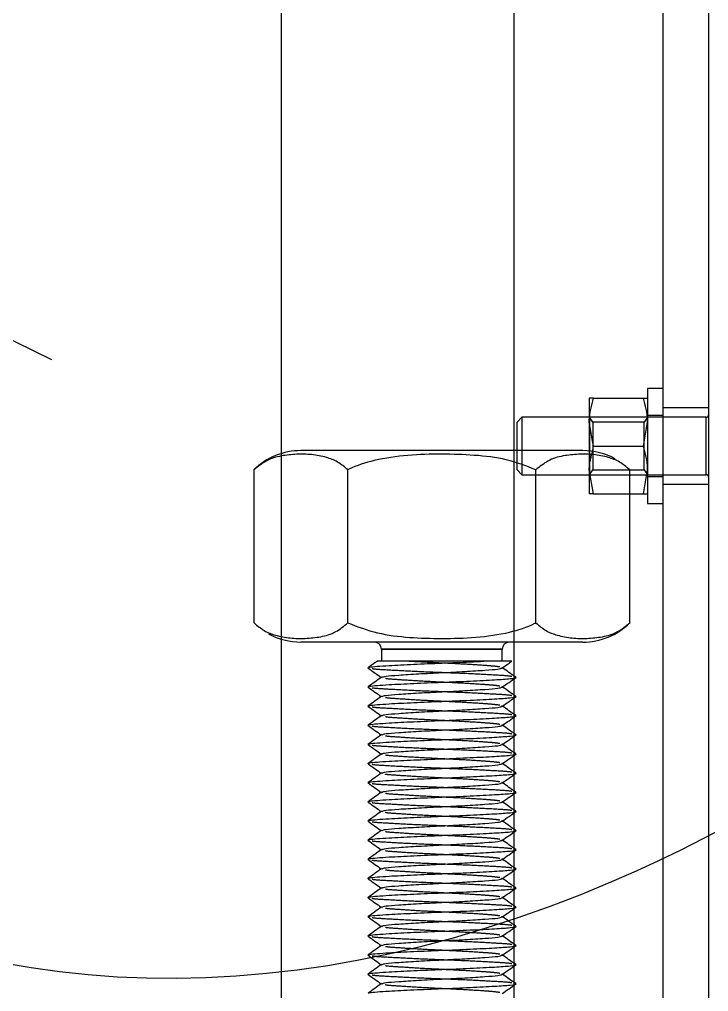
# Model space of a CAD drawing. Header units: metres. Extents: x 0 to 63075, y 0 to 44550.
# Drawn here: x 13701.7 to 13773.7, y 27537.9 to 27639.4 of the extents above; entities that cross this region are included whole.
import ezdxf

# ---------------------------------------------------------------- set-up
doc = ezdxf.new("R2010")
doc.units = ezdxf.units.M
doc.header["$LTSCALE"] = 75
doc.linetypes.add('HIDDEN2', pattern=[4.7625, 3.175, -1.5875])
for name, color, linetype in [('SDM', 7, 'Continuous'), ('SL1', 8, 'Continuous'), ('SL4', 4, 'Continuous'), ('ST1', 7, 'HIDDEN2')]:
    doc.layers.add(name, color=color, linetype=linetype)

# ---------------------------------------------------------------- blocks, each defined once
blk = doc.blocks.new('A$C1d93b9d1')
at = {"layer": 'SL1'}
for p, q in [((5469.58, 3750), (5469.58, 2300.5)), ((5469.58, 3750), (5469.58, 2300.5)), ((5493.88, 3750), (5493.88, 2300.5)), ((5493.88, 3750), (5493.88, 2300.5)), ((5445.61, 3300.99), (4993.98, 3522.26))]:
    blk.add_line(p, q, dxfattribs=at)
for start_param, end_param in [(0.687373, 4.019336), (5.405442, 6.970559)]:
    blk.add_ellipse((5493.8, 3399.35), major_axis=(-75.43, -153.96), ratio=0.705012, start_param=start_param, end_param=end_param, dxfattribs=at)
blk = doc.blocks.new('A$C429c7d53')
at = {"layer": 'SL4'}
for p, q in [((48.23, 1004.76), (48.23, 54.76)), ((48.23, 510.76), (46.63, 510.76)), ((46.63, 510.76), (46.63, 498.76)), ((40.53, 509.76), (40.53, 507.26)), ((40.98, 509.76), (46.19, 509.76)), ((33.5, 507.76), (33, 507.26)), ((40.53, 507.76), (33.5, 507.76)), ((33.5, 507.76), (33.5, 506.96)), ((33, 506.59), (33, 507.26)), ((33.5, 506.96), (33.5, 504.28)), ((40.53, 507.26), (40.53, 504.25)), ((40.98, 504.76), (40.53, 507.26)), ((46.19, 504.76), (46.63, 507.26)), ((33, 504.28), (33, 506.59)), ((40.86, 504.11), (40.98, 504.76)), ((40.98, 504.76), (46.19, 504.76)), ((39.86, 504.28), (10.41, 504.28)), ((5.51, 486.28), (5.51, 502.28)), ((15.32, 486.28), (15.32, 502.28)), ((34.95, 486.28), (34.95, 502.28)), ((44.76, 502.29), (44.65, 502.39)), ((44.76, 486.28), (44.76, 502.28)), ((46.19, 499.76), (46.63, 502.26)), ((44.76, 499.76), (46.19, 499.76)), ((46.63, 498.76), (48.23, 498.76)), ((5.51, 486.28), (5.62, 486.18)), ((39.86, 484.28), (10.41, 484.28)), ((18.83, 483.53), (18.83, 482.28)), ((31.43, 483.53), (18.83, 483.53)), ((31.43, 482.28), (31.43, 483.53)), ((17.51, 481.57), (17.41, 481.59)), ((17.51, 479.57), (17.41, 479.59)), ((17.51, 477.57), (17.41, 477.59)), ((17.51, 475.57), (17.41, 475.59)), ((17.51, 473.57), (17.41, 473.59)), ((17.51, 471.57), (17.41, 471.59)), ((17.51, 469.57), (17.41, 469.59)), ((17.51, 467.57), (17.41, 467.59)), ((17.51, 465.57), (17.41, 465.59)), ((17.51, 463.57), (17.41, 463.59)), ((17.51, 461.57), (17.41, 461.59)), ((17.51, 459.57), (17.41, 459.59)), ((17.51, 457.57), (17.41, 457.59)), ((17.51, 455.57), (17.41, 455.59)), ((17.51, 453.57), (17.41, 453.59)), ((17.51, 451.57), (17.41, 451.59)), ((17.51, 449.57), (17.41, 449.59))]:
    blk.add_line(p, q, dxfattribs=at)
for centre, radius, start, end in [((10.41, 497.26), 7.02, 90, 134.3461), ((39.86, 497.26), 7.02, 61.2433, 90), ((39.86, 491.3), 7.02, 270, 314.3461), ((10.41, 491.3), 7.02, 241.2433, 270), ((18.08, 483.53), 0.75, 0, 90), ((32.18, 483.53), 0.75, 90, 180)]:
    blk.add_arc(centre, radius, start, end, dxfattribs=at)
for points, knots in [([(40.53, 507.26), (40.54, 507.32), (40.54, 508.17), (40.77, 508.99), (40.98, 509.76)], [0, 0, 0, 0, 0.070201, 1, 1, 1, 1]), ([(40.98, 509.76), (40.91, 509.76), (40.65, 509.76), (40.59, 509.76), (40.53, 509.76)], [0, 0, 0, 0, 0.257551, 1, 1, 1, 1]), ([(46.63, 507.26), (46.63, 507.32), (46.63, 508.17), (46.4, 508.99), (46.19, 509.76)], [0, 0, 0, 0, 0.070201, 1, 1, 1, 1]), ([(46.19, 509.76), (46.26, 509.76), (46.52, 509.76), (46.58, 509.76), (46.63, 509.76)], [0, 0, 0, 0, 0.257551, 1, 1, 1, 1]), ([(46.63, 502.26), (46.63, 502.32), (46.63, 503.17), (46.4, 503.99), (46.19, 504.76)], [0, 0, 0, 0, 0.0702006, 1, 1, 1, 1]), ([(15.32, 502.28), (14.96, 502.57), (14.24, 503.17), (12.96, 503.64), (11.53, 503.9), (9.95, 503.92), (8.36, 503.77), (6.84, 503.34), (5.92, 502.61), (5.51, 502.28)], [0, 0, 0, 0, 0.114678, 0.232485, 0.388423, 0.5445, 0.705441, 0.865997, 1, 1, 1, 1]), ([(34.95, 502.28), (33.93, 502.67), (31.86, 503.46), (28.52, 503.83), (25.08, 503.94), (21.58, 503.84), (18.29, 503.38), (16.22, 502.72), (15.35, 502.3), (15.32, 502.28)], [0, 0, 0, 0, 0.161979, 0.330793, 0.499953, 0.677538, 0.854667, 0.995314, 1, 1, 1, 1]), ([(44.76, 502.28), (44.41, 502.57), (43.69, 503.17), (42.41, 503.64), (40.98, 503.9), (39.39, 503.92), (37.8, 503.77), (36.28, 503.34), (35.37, 502.61), (34.95, 502.28)], [0, 0, 0, 0, 0.114678, 0.232485, 0.388423, 0.5445, 0.705441, 0.865997, 1, 1, 1, 1]), ([(46.19, 499.76), (46.26, 499.76), (46.52, 499.76), (46.58, 499.76), (46.63, 499.76)], [0, 0, 0, 0, 0.257551, 1, 1, 1, 1]), ([(5.51, 486.28), (5.86, 485.99), (6.58, 485.4), (7.86, 484.93), (9.29, 484.67), (10.88, 484.64), (12.47, 484.8), (13.99, 485.22), (14.9, 485.95), (15.32, 486.28)], [0, 0, 0, 0, 0.114678, 0.232485, 0.388423, 0.5445, 0.705441, 0.865997, 1, 1, 1, 1]), ([(15.32, 486.28), (16.34, 485.9), (18.41, 485.11), (21.75, 484.73), (25.19, 484.63), (28.69, 484.72), (31.98, 485.18), (34.05, 485.85), (34.92, 486.27), (34.95, 486.28)], [0, 0, 0, 0, 0.161979, 0.330793, 0.499953, 0.677538, 0.854667, 0.995314, 1, 1, 1, 1]), ([(34.95, 486.28), (35.31, 485.99), (36.03, 485.4), (37.31, 484.93), (38.74, 484.67), (40.32, 484.64), (41.91, 484.8), (43.43, 485.22), (44.35, 485.95), (44.76, 486.28)], [0, 0, 0, 0, 0.1146782, 0.2324846, 0.3884229, 0.5445002, 0.7054405, 0.8659966, 1, 1, 1, 1]), ([(18.4, 482.3), (18.31, 482.24), (17.98, 482.01), (17.66, 481.78), (17.42, 481.61)], [0, 0, 0, 0, 0.27623, 1, 1, 1, 1]), ([(17.47, 481.61), (17.5, 481.63), (17.59, 481.68), (18.32, 481.75), (19.77, 481.85), (22.1, 481.97), (25.13, 482.09), (27.72, 482.19), (29.06, 482.26), (29.53, 482.28)], [0, 0, 0, 0, 0.082481, 0.211575, 0.33999, 0.52908, 0.713343, 0.897605, 1, 1, 1, 1]), ([(29.53, 482.28), (28.75, 482.28), (27.19, 482.28), (24.54, 482.28), (22.11, 482.28), (20.11, 482.28), (18.83, 482.28), (18.27, 482.28), (18.4, 482.28), (18.41, 482.28)], [0, 0, 0, 0, 0.169161, 0.33834, 0.505543, 0.664466, 0.823289, 0.980654, 1, 1, 1, 1]), ([(32.39, 482.28), (32.41, 482.28), (32.56, 482.28), (32.03, 482.28), (30.97, 482.28), (29.95, 482.28), (29.53, 482.28)], [0, 0, 0, 0, 0.059985, 0.411666, 0.763241, 1, 1, 1, 1]), ([(31.45, 481.57), (31.68, 481.74), (32, 481.97), (32.32, 482.2), (32.41, 482.26)], [0, 0, 0, 0, 0.735434, 1, 1, 1, 1]), ([(17.43, 481.57), (17.66, 481.4), (18.12, 481.07), (18.57, 480.75), (18.8, 480.59)], [0, 0, 0, 0, 0.514473, 1, 1, 1, 1]), ([(18.9, 480.61), (18.99, 480.65), (19.17, 480.73), (20.57, 480.83), (22.65, 480.97), (25.14, 481.09), (27.62, 481.21), (29.7, 481.35), (31.13, 481.45), (31.31, 481.54), (31.4, 481.57)], [0, 0, 0, 0, 0.107376, 0.234332, 0.366515, 0.495318, 0.62412, 0.756304, 0.883259, 1, 1, 1, 1]), ([(32.85, 480.61), (32.61, 480.78), (32.16, 481.1), (31.7, 481.43), (31.47, 481.59)], [0, 0, 0, 0, 0.5121768, 1, 1, 1, 1]), ([(18.83, 480.61), (18.6, 480.45), (18.13, 480.11), (17.66, 479.78), (17.42, 479.61)], [0, 0, 0, 0, 0.499958, 1, 1, 1, 1]), ([(17.47, 479.61), (17.5, 479.63), (17.59, 479.68), (18.32, 479.75), (19.77, 479.85), (22.1, 479.97), (25.14, 480.09), (28.17, 480.21), (30.76, 480.35), (32.39, 480.46), (33.06, 480.55), (32.81, 480.6), (32.77, 480.61)], [0, 0, 0, 0, 0.055573, 0.142553, 0.229074, 0.356478, 0.480628, 0.604778, 0.732181, 0.854555, 0.980855, 1, 1, 1, 1]), ([(31.45, 479.57), (31.68, 479.74), (32.15, 480.07), (32.62, 480.41), (32.86, 480.58)], [0, 0, 0, 0, 0.4999673, 1, 1, 1, 1]), ([(17.43, 479.57), (17.66, 479.4), (18.12, 479.07), (18.57, 478.75), (18.8, 478.59)], [0, 0, 0, 0, 0.514473, 1, 1, 1, 1]), ([(18.9, 478.61), (18.99, 478.65), (19.17, 478.73), (20.57, 478.83), (22.65, 478.97), (25.14, 479.09), (27.62, 479.21), (29.7, 479.35), (31.13, 479.45), (31.31, 479.54), (31.4, 479.57)], [0, 0, 0, 0, 0.107376, 0.234332, 0.366515, 0.495318, 0.62412, 0.756304, 0.883259, 1, 1, 1, 1]), ([(32.85, 478.61), (32.61, 478.78), (32.16, 479.1), (31.7, 479.43), (31.47, 479.59)], [0, 0, 0, 0, 0.512177, 1, 1, 1, 1]), ([(18.83, 478.61), (18.6, 478.45), (18.13, 478.11), (17.66, 477.78), (17.42, 477.61)], [0, 0, 0, 0, 0.499958, 1, 1, 1, 1]), ([(17.47, 477.61), (17.5, 477.63), (17.59, 477.68), (18.32, 477.75), (19.77, 477.85), (22.1, 477.97), (25.14, 478.09), (28.17, 478.21), (30.76, 478.35), (32.39, 478.46), (33.06, 478.55), (32.81, 478.6), (32.77, 478.61)], [0, 0, 0, 0, 0.055573, 0.142553, 0.229074, 0.356478, 0.480628, 0.604778, 0.732181, 0.854555, 0.980855, 1, 1, 1, 1]), ([(31.45, 477.57), (31.68, 477.74), (32.15, 478.07), (32.62, 478.41), (32.86, 478.58)], [0, 0, 0, 0, 0.499967, 1, 1, 1, 1]), ([(17.43, 477.57), (17.66, 477.4), (18.12, 477.07), (18.57, 476.75), (18.8, 476.59)], [0, 0, 0, 0, 0.514473, 1, 1, 1, 1]), ([(18.9, 476.61), (18.99, 476.65), (19.17, 476.73), (20.57, 476.83), (22.65, 476.97), (25.14, 477.09), (27.62, 477.21), (29.7, 477.35), (31.13, 477.45), (31.31, 477.54), (31.4, 477.57)], [0, 0, 0, 0, 0.107376, 0.234332, 0.366515, 0.495318, 0.62412, 0.756304, 0.883259, 1, 1, 1, 1]), ([(32.85, 476.61), (32.61, 476.78), (32.16, 477.1), (31.7, 477.43), (31.47, 477.59)], [0, 0, 0, 0, 0.512177, 1, 1, 1, 1]), ([(18.83, 476.61), (18.6, 476.45), (18.13, 476.11), (17.66, 475.78), (17.42, 475.61)], [0, 0, 0, 0, 0.4999583, 1, 1, 1, 1]), ([(17.47, 475.61), (17.5, 475.63), (17.59, 475.68), (18.32, 475.75), (19.77, 475.85), (22.1, 475.97), (25.14, 476.09), (28.17, 476.21), (30.76, 476.35), (32.39, 476.46), (33.06, 476.55), (32.81, 476.6), (32.77, 476.61)], [0, 0, 0, 0, 0.055573, 0.142553, 0.229074, 0.356478, 0.480628, 0.604778, 0.732181, 0.854555, 0.980855, 1, 1, 1, 1]), ([(31.45, 475.57), (31.68, 475.74), (32.15, 476.07), (32.62, 476.41), (32.86, 476.58)], [0, 0, 0, 0, 0.499967, 1, 1, 1, 1]), ([(17.43, 475.57), (17.66, 475.4), (18.12, 475.07), (18.57, 474.75), (18.8, 474.59)], [0, 0, 0, 0, 0.514473, 1, 1, 1, 1]), ([(18.9, 474.61), (18.99, 474.65), (19.17, 474.73), (20.57, 474.83), (22.65, 474.97), (25.14, 475.09), (27.62, 475.21), (29.7, 475.35), (31.13, 475.45), (31.31, 475.54), (31.4, 475.57)], [0, 0, 0, 0, 0.107376, 0.234332, 0.366515, 0.495318, 0.62412, 0.756304, 0.883259, 1, 1, 1, 1]), ([(32.85, 474.61), (32.61, 474.78), (32.16, 475.1), (31.7, 475.43), (31.47, 475.59)], [0, 0, 0, 0, 0.512177, 1, 1, 1, 1]), ([(18.83, 474.61), (18.6, 474.45), (18.13, 474.11), (17.66, 473.78), (17.42, 473.61)], [0, 0, 0, 0, 0.499958, 1, 1, 1, 1]), ([(17.47, 473.61), (17.5, 473.63), (17.59, 473.68), (18.32, 473.75), (19.77, 473.85), (22.1, 473.97), (25.14, 474.09), (28.17, 474.21), (30.76, 474.35), (32.39, 474.46), (33.06, 474.55), (32.81, 474.6), (32.77, 474.61)], [0, 0, 0, 0, 0.055573, 0.142553, 0.229074, 0.356478, 0.480628, 0.604778, 0.732181, 0.854555, 0.980855, 1, 1, 1, 1]), ([(31.45, 473.57), (31.68, 473.74), (32.15, 474.07), (32.62, 474.41), (32.86, 474.58)], [0, 0, 0, 0, 0.499967, 1, 1, 1, 1]), ([(17.43, 473.57), (17.66, 473.4), (18.12, 473.07), (18.57, 472.75), (18.8, 472.59)], [0, 0, 0, 0, 0.514473, 1, 1, 1, 1]), ([(18.9, 472.61), (18.99, 472.65), (19.17, 472.73), (20.57, 472.83), (22.65, 472.97), (25.14, 473.09), (27.62, 473.21), (29.7, 473.35), (31.13, 473.45), (31.31, 473.54), (31.4, 473.57)], [0, 0, 0, 0, 0.107376, 0.2343318, 0.3665153, 0.4953177, 0.6241201, 0.7563035, 0.8832593, 1, 1, 1, 1]), ([(32.85, 472.61), (32.61, 472.78), (32.16, 473.1), (31.7, 473.43), (31.47, 473.59)], [0, 0, 0, 0, 0.5121768, 1, 1, 1, 1]), ([(18.83, 472.61), (18.6, 472.45), (18.13, 472.11), (17.66, 471.78), (17.42, 471.61)], [0, 0, 0, 0, 0.499958, 1, 1, 1, 1]), ([(17.47, 471.61), (17.5, 471.63), (17.59, 471.68), (18.32, 471.75), (19.77, 471.85), (22.1, 471.97), (25.14, 472.09), (28.17, 472.21), (30.76, 472.35), (32.39, 472.46), (33.06, 472.55), (32.81, 472.6), (32.77, 472.61)], [0, 0, 0, 0, 0.055573, 0.142553, 0.229074, 0.356478, 0.480628, 0.604778, 0.732181, 0.854555, 0.980855, 1, 1, 1, 1]), ([(31.45, 471.57), (31.68, 471.74), (32.15, 472.07), (32.62, 472.41), (32.86, 472.58)], [0, 0, 0, 0, 0.499967, 1, 1, 1, 1]), ([(17.43, 471.57), (17.66, 471.4), (18.12, 471.07), (18.57, 470.75), (18.8, 470.59)], [0, 0, 0, 0, 0.514473, 1, 1, 1, 1]), ([(18.9, 470.61), (18.99, 470.65), (19.17, 470.73), (20.57, 470.83), (22.65, 470.97), (25.14, 471.09), (27.62, 471.21), (29.7, 471.35), (31.13, 471.45), (31.31, 471.54), (31.4, 471.57)], [0, 0, 0, 0, 0.107376, 0.234332, 0.366515, 0.495318, 0.62412, 0.756304, 0.883259, 1, 1, 1, 1]), ([(32.85, 470.61), (32.61, 470.78), (32.16, 471.1), (31.7, 471.43), (31.47, 471.59)], [0, 0, 0, 0, 0.512177, 1, 1, 1, 1]), ([(18.83, 470.61), (18.6, 470.45), (18.13, 470.11), (17.66, 469.78), (17.42, 469.61)], [0, 0, 0, 0, 0.4999583, 1, 1, 1, 1]), ([(17.47, 469.61), (17.5, 469.63), (17.59, 469.68), (18.32, 469.75), (19.77, 469.85), (22.1, 469.97), (25.14, 470.09), (28.17, 470.21), (30.76, 470.35), (32.39, 470.46), (33.06, 470.55), (32.81, 470.6), (32.77, 470.61)], [0, 0, 0, 0, 0.055573, 0.142553, 0.229074, 0.356478, 0.480628, 0.604778, 0.732181, 0.854555, 0.980855, 1, 1, 1, 1]), ([(31.45, 469.57), (31.68, 469.74), (32.15, 470.07), (32.62, 470.41), (32.86, 470.58)], [0, 0, 0, 0, 0.499967, 1, 1, 1, 1]), ([(17.43, 469.57), (17.66, 469.4), (18.12, 469.07), (18.57, 468.75), (18.8, 468.59)], [0, 0, 0, 0, 0.514473, 1, 1, 1, 1]), ([(18.9, 468.61), (18.99, 468.65), (19.17, 468.73), (20.57, 468.83), (22.65, 468.97), (25.14, 469.09), (27.62, 469.21), (29.7, 469.35), (31.13, 469.45), (31.31, 469.54), (31.4, 469.57)], [0, 0, 0, 0, 0.107376, 0.2343318, 0.3665153, 0.4953177, 0.6241201, 0.7563035, 0.8832593, 1, 1, 1, 1]), ([(32.85, 468.61), (32.61, 468.78), (32.16, 469.1), (31.7, 469.43), (31.47, 469.59)], [0, 0, 0, 0, 0.5121768, 1, 1, 1, 1]), ([(18.83, 468.61), (18.6, 468.45), (18.13, 468.11), (17.66, 467.78), (17.42, 467.61)], [0, 0, 0, 0, 0.499958, 1, 1, 1, 1]), ([(17.47, 467.61), (17.5, 467.63), (17.59, 467.68), (18.32, 467.75), (19.77, 467.85), (22.1, 467.97), (25.14, 468.09), (28.17, 468.21), (30.76, 468.35), (32.39, 468.46), (33.06, 468.55), (32.81, 468.6), (32.77, 468.61)], [0, 0, 0, 0, 0.0555734, 0.1425526, 0.2290743, 0.3564777, 0.4806278, 0.604778, 0.7321813, 0.8545546, 0.980855, 1, 1, 1, 1]), ([(31.45, 467.57), (31.68, 467.74), (32.15, 468.07), (32.62, 468.41), (32.86, 468.58)], [0, 0, 0, 0, 0.4999673, 1, 1, 1, 1]), ([(17.43, 467.57), (17.66, 467.4), (18.12, 467.07), (18.57, 466.75), (18.8, 466.59)], [0, 0, 0, 0, 0.514473, 1, 1, 1, 1]), ([(18.9, 466.61), (18.99, 466.65), (19.17, 466.73), (20.57, 466.83), (22.65, 466.97), (25.14, 467.09), (27.62, 467.21), (29.7, 467.35), (31.13, 467.45), (31.31, 467.54), (31.4, 467.57)], [0, 0, 0, 0, 0.107376, 0.234332, 0.366515, 0.495318, 0.62412, 0.756304, 0.883259, 1, 1, 1, 1]), ([(32.85, 466.61), (32.61, 466.78), (32.16, 467.1), (31.7, 467.43), (31.47, 467.59)], [0, 0, 0, 0, 0.512177, 1, 1, 1, 1]), ([(18.83, 466.61), (18.6, 466.45), (18.13, 466.11), (17.66, 465.78), (17.42, 465.61)], [0, 0, 0, 0, 0.4999583, 1, 1, 1, 1]), ([(17.47, 465.61), (17.5, 465.63), (17.59, 465.68), (18.32, 465.75), (19.77, 465.85), (22.1, 465.97), (25.14, 466.09), (28.17, 466.21), (30.76, 466.35), (32.39, 466.46), (33.06, 466.55), (32.81, 466.6), (32.77, 466.61)], [0, 0, 0, 0, 0.055573, 0.142553, 0.229074, 0.356478, 0.480628, 0.604778, 0.732181, 0.854555, 0.980855, 1, 1, 1, 1]), ([(31.45, 465.57), (31.68, 465.74), (32.15, 466.07), (32.62, 466.41), (32.86, 466.58)], [0, 0, 0, 0, 0.4999673, 1, 1, 1, 1]), ([(17.43, 465.57), (17.66, 465.4), (18.12, 465.07), (18.57, 464.75), (18.8, 464.59)], [0, 0, 0, 0, 0.514473, 1, 1, 1, 1]), ([(18.9, 464.61), (18.99, 464.65), (19.17, 464.73), (20.57, 464.83), (22.65, 464.97), (25.14, 465.09), (27.62, 465.21), (29.7, 465.35), (31.13, 465.45), (31.31, 465.54), (31.4, 465.57)], [0, 0, 0, 0, 0.107376, 0.234332, 0.366515, 0.495318, 0.62412, 0.756304, 0.883259, 1, 1, 1, 1]), ([(32.85, 464.61), (32.61, 464.78), (32.16, 465.1), (31.7, 465.43), (31.47, 465.59)], [0, 0, 0, 0, 0.512177, 1, 1, 1, 1]), ([(18.83, 464.61), (18.6, 464.45), (18.13, 464.11), (17.66, 463.78), (17.42, 463.61)], [0, 0, 0, 0, 0.4999583, 1, 1, 1, 1]), ([(17.47, 463.61), (17.5, 463.63), (17.59, 463.68), (18.32, 463.75), (19.77, 463.85), (22.1, 463.97), (25.14, 464.09), (28.17, 464.21), (30.76, 464.35), (32.39, 464.46), (33.06, 464.55), (32.81, 464.6), (32.77, 464.61)], [0, 0, 0, 0, 0.055573, 0.142553, 0.229074, 0.356478, 0.480628, 0.604778, 0.732181, 0.854555, 0.980855, 1, 1, 1, 1]), ([(31.45, 463.57), (31.68, 463.74), (32.15, 464.07), (32.62, 464.41), (32.86, 464.58)], [0, 0, 0, 0, 0.499967, 1, 1, 1, 1]), ([(17.43, 463.57), (17.66, 463.4), (18.12, 463.07), (18.57, 462.75), (18.8, 462.59)], [0, 0, 0, 0, 0.514473, 1, 1, 1, 1]), ([(18.9, 462.61), (18.99, 462.65), (19.17, 462.73), (20.57, 462.83), (22.65, 462.97), (25.14, 463.09), (27.62, 463.21), (29.7, 463.35), (31.13, 463.45), (31.31, 463.54), (31.4, 463.57)], [0, 0, 0, 0, 0.107376, 0.234332, 0.366515, 0.495318, 0.62412, 0.756304, 0.883259, 1, 1, 1, 1]), ([(32.85, 462.61), (32.61, 462.78), (32.16, 463.1), (31.7, 463.43), (31.47, 463.59)], [0, 0, 0, 0, 0.512177, 1, 1, 1, 1]), ([(18.83, 462.61), (18.6, 462.45), (18.13, 462.11), (17.66, 461.78), (17.42, 461.61)], [0, 0, 0, 0, 0.4999583, 1, 1, 1, 1]), ([(17.47, 461.61), (17.5, 461.63), (17.59, 461.68), (18.32, 461.75), (19.77, 461.85), (22.1, 461.97), (25.14, 462.09), (28.17, 462.21), (30.76, 462.35), (32.39, 462.46), (33.06, 462.55), (32.81, 462.6), (32.77, 462.61)], [0, 0, 0, 0, 0.055573, 0.142553, 0.229074, 0.356478, 0.480628, 0.604778, 0.732181, 0.854555, 0.980855, 1, 1, 1, 1]), ([(31.45, 461.57), (31.68, 461.74), (32.15, 462.07), (32.62, 462.41), (32.86, 462.58)], [0, 0, 0, 0, 0.499967, 1, 1, 1, 1]), ([(17.43, 461.57), (17.66, 461.4), (18.12, 461.07), (18.57, 460.75), (18.8, 460.59)], [0, 0, 0, 0, 0.514473, 1, 1, 1, 1]), ([(18.9, 460.61), (18.99, 460.65), (19.17, 460.73), (20.57, 460.83), (22.65, 460.97), (25.14, 461.09), (27.62, 461.21), (29.7, 461.35), (31.13, 461.45), (31.31, 461.54), (31.4, 461.57)], [0, 0, 0, 0, 0.107376, 0.234332, 0.366515, 0.495318, 0.62412, 0.756304, 0.883259, 1, 1, 1, 1]), ([(32.85, 460.61), (32.61, 460.78), (32.16, 461.1), (31.7, 461.43), (31.47, 461.59)], [0, 0, 0, 0, 0.512177, 1, 1, 1, 1]), ([(18.83, 460.61), (18.6, 460.45), (18.13, 460.11), (17.66, 459.78), (17.42, 459.61)], [0, 0, 0, 0, 0.499958, 1, 1, 1, 1]), ([(17.47, 459.61), (17.5, 459.63), (17.59, 459.68), (18.32, 459.75), (19.77, 459.85), (22.1, 459.97), (25.14, 460.09), (28.17, 460.21), (30.76, 460.35), (32.39, 460.46), (33.06, 460.55), (32.81, 460.6), (32.77, 460.61)], [0, 0, 0, 0, 0.055573, 0.142553, 0.229074, 0.356478, 0.480628, 0.604778, 0.732181, 0.854555, 0.980855, 1, 1, 1, 1]), ([(31.45, 459.57), (31.68, 459.74), (32.15, 460.07), (32.62, 460.41), (32.86, 460.58)], [0, 0, 0, 0, 0.499967, 1, 1, 1, 1]), ([(17.43, 459.57), (17.66, 459.4), (18.12, 459.07), (18.57, 458.75), (18.8, 458.59)], [0, 0, 0, 0, 0.514473, 1, 1, 1, 1]), ([(18.9, 458.61), (18.99, 458.65), (19.17, 458.73), (20.57, 458.83), (22.65, 458.97), (25.14, 459.09), (27.62, 459.21), (29.7, 459.35), (31.13, 459.45), (31.31, 459.54), (31.4, 459.57)], [0, 0, 0, 0, 0.107376, 0.234332, 0.366515, 0.495318, 0.62412, 0.756304, 0.883259, 1, 1, 1, 1]), ([(32.85, 458.61), (32.61, 458.78), (32.16, 459.1), (31.7, 459.43), (31.47, 459.59)], [0, 0, 0, 0, 0.512177, 1, 1, 1, 1]), ([(18.83, 458.61), (18.6, 458.45), (18.13, 458.11), (17.66, 457.78), (17.42, 457.61)], [0, 0, 0, 0, 0.499958, 1, 1, 1, 1]), ([(17.47, 457.61), (17.5, 457.63), (17.59, 457.68), (18.32, 457.75), (19.77, 457.85), (22.1, 457.97), (25.14, 458.09), (28.17, 458.21), (30.76, 458.35), (32.39, 458.46), (33.06, 458.55), (32.81, 458.6), (32.77, 458.61)], [0, 0, 0, 0, 0.055573, 0.142553, 0.229074, 0.356478, 0.480628, 0.604778, 0.732181, 0.854555, 0.980855, 1, 1, 1, 1]), ([(31.45, 457.57), (31.68, 457.74), (32.15, 458.07), (32.62, 458.41), (32.86, 458.58)], [0, 0, 0, 0, 0.499967, 1, 1, 1, 1]), ([(17.43, 457.57), (17.66, 457.4), (18.12, 457.07), (18.57, 456.75), (18.8, 456.59)], [0, 0, 0, 0, 0.514473, 1, 1, 1, 1]), ([(18.9, 456.61), (18.99, 456.65), (19.17, 456.73), (20.57, 456.83), (22.65, 456.97), (25.14, 457.09), (27.62, 457.21), (29.7, 457.35), (31.13, 457.45), (31.31, 457.54), (31.4, 457.57)], [0, 0, 0, 0, 0.107376, 0.234332, 0.366515, 0.495318, 0.62412, 0.756304, 0.883259, 1, 1, 1, 1]), ([(32.85, 456.61), (32.61, 456.78), (32.16, 457.1), (31.7, 457.43), (31.47, 457.59)], [0, 0, 0, 0, 0.5121768, 1, 1, 1, 1]), ([(18.83, 456.61), (18.6, 456.45), (18.13, 456.11), (17.66, 455.78), (17.42, 455.61)], [0, 0, 0, 0, 0.499958, 1, 1, 1, 1]), ([(17.47, 455.61), (17.5, 455.63), (17.59, 455.68), (18.32, 455.75), (19.77, 455.85), (22.1, 455.97), (25.14, 456.09), (28.17, 456.21), (30.76, 456.35), (32.39, 456.46), (33.06, 456.55), (32.81, 456.6), (32.77, 456.61)], [0, 0, 0, 0, 0.055573, 0.142553, 0.229074, 0.356478, 0.480628, 0.604778, 0.732181, 0.854555, 0.980855, 1, 1, 1, 1]), ([(31.45, 455.57), (31.68, 455.74), (32.15, 456.07), (32.62, 456.41), (32.86, 456.58)], [0, 0, 0, 0, 0.4999673, 1, 1, 1, 1]), ([(17.43, 455.57), (17.66, 455.4), (18.12, 455.07), (18.57, 454.75), (18.8, 454.59)], [0, 0, 0, 0, 0.514473, 1, 1, 1, 1]), ([(18.9, 454.61), (18.99, 454.65), (19.17, 454.73), (20.57, 454.83), (22.65, 454.97), (25.14, 455.09), (27.62, 455.21), (29.7, 455.35), (31.13, 455.45), (31.31, 455.54), (31.4, 455.57)], [0, 0, 0, 0, 0.107376, 0.234332, 0.366515, 0.495318, 0.62412, 0.756304, 0.883259, 1, 1, 1, 1]), ([(32.85, 454.61), (32.61, 454.78), (32.16, 455.1), (31.7, 455.43), (31.47, 455.59)], [0, 0, 0, 0, 0.512177, 1, 1, 1, 1]), ([(18.83, 454.61), (18.6, 454.45), (18.13, 454.11), (17.66, 453.78), (17.42, 453.61)], [0, 0, 0, 0, 0.499958, 1, 1, 1, 1]), ([(17.47, 453.61), (17.5, 453.63), (17.59, 453.68), (18.32, 453.75), (19.77, 453.85), (22.1, 453.97), (25.14, 454.09), (28.17, 454.21), (30.76, 454.35), (32.39, 454.46), (33.06, 454.55), (32.81, 454.6), (32.77, 454.61)], [0, 0, 0, 0, 0.055573, 0.142553, 0.229074, 0.356478, 0.480628, 0.604778, 0.732181, 0.854555, 0.980855, 1, 1, 1, 1]), ([(31.45, 453.57), (31.68, 453.74), (32.15, 454.07), (32.62, 454.41), (32.86, 454.58)], [0, 0, 0, 0, 0.499967, 1, 1, 1, 1]), ([(17.43, 453.57), (17.66, 453.4), (18.12, 453.07), (18.57, 452.75), (18.8, 452.59)], [0, 0, 0, 0, 0.514473, 1, 1, 1, 1]), ([(18.9, 452.61), (18.99, 452.65), (19.17, 452.73), (20.57, 452.83), (22.65, 452.97), (25.14, 453.09), (27.62, 453.21), (29.7, 453.35), (31.13, 453.45), (31.31, 453.54), (31.4, 453.57)], [0, 0, 0, 0, 0.107376, 0.234332, 0.366515, 0.495318, 0.62412, 0.756304, 0.883259, 1, 1, 1, 1]), ([(32.85, 452.61), (32.61, 452.78), (32.16, 453.1), (31.7, 453.43), (31.47, 453.59)], [0, 0, 0, 0, 0.512177, 1, 1, 1, 1]), ([(18.83, 452.61), (18.6, 452.45), (18.13, 452.11), (17.66, 451.78), (17.42, 451.61)], [0, 0, 0, 0, 0.499958, 1, 1, 1, 1]), ([(17.47, 451.61), (17.5, 451.63), (17.59, 451.68), (18.32, 451.75), (19.77, 451.85), (22.1, 451.97), (25.14, 452.09), (28.17, 452.21), (30.76, 452.35), (32.39, 452.46), (33.06, 452.55), (32.81, 452.6), (32.77, 452.61)], [0, 0, 0, 0, 0.055573, 0.142553, 0.229074, 0.356478, 0.480628, 0.604778, 0.732181, 0.854555, 0.980855, 1, 1, 1, 1]), ([(31.45, 451.57), (31.68, 451.74), (32.15, 452.07), (32.62, 452.41), (32.86, 452.58)], [0, 0, 0, 0, 0.499967, 1, 1, 1, 1]), ([(17.43, 451.57), (17.66, 451.4), (18.12, 451.07), (18.57, 450.75), (18.8, 450.59)], [0, 0, 0, 0, 0.514473, 1, 1, 1, 1]), ([(18.9, 450.61), (18.99, 450.65), (19.17, 450.73), (20.57, 450.83), (22.65, 450.97), (25.14, 451.09), (27.62, 451.21), (29.7, 451.35), (31.13, 451.45), (31.31, 451.54), (31.4, 451.57)], [0, 0, 0, 0, 0.107376, 0.234332, 0.366515, 0.495318, 0.62412, 0.756304, 0.883259, 1, 1, 1, 1]), ([(32.85, 450.61), (32.61, 450.78), (32.16, 451.1), (31.7, 451.43), (31.47, 451.59)], [0, 0, 0, 0, 0.5121768, 1, 1, 1, 1]), ([(18.83, 450.61), (18.6, 450.45), (18.13, 450.11), (17.66, 449.78), (17.42, 449.61)], [0, 0, 0, 0, 0.499958, 1, 1, 1, 1]), ([(17.47, 449.61), (17.5, 449.63), (17.59, 449.68), (18.32, 449.75), (19.77, 449.85), (22.1, 449.97), (25.14, 450.09), (28.17, 450.21), (30.76, 450.35), (32.39, 450.46), (33.06, 450.55), (32.81, 450.6), (32.77, 450.61)], [0, 0, 0, 0, 0.055573, 0.142553, 0.229074, 0.356478, 0.480628, 0.604778, 0.732181, 0.854555, 0.980855, 1, 1, 1, 1]), ([(31.45, 449.57), (31.68, 449.74), (32.15, 450.07), (32.62, 450.41), (32.86, 450.58)], [0, 0, 0, 0, 0.499967, 1, 1, 1, 1]), ([(17.43, 449.57), (17.66, 449.4), (18.12, 449.07), (18.57, 448.75), (18.8, 448.59)], [0, 0, 0, 0, 0.514473, 1, 1, 1, 1]), ([(18.9, 448.61), (18.99, 448.65), (19.17, 448.73), (20.57, 448.83), (22.65, 448.97), (25.14, 449.09), (27.62, 449.21), (29.7, 449.35), (31.13, 449.45), (31.31, 449.54), (31.4, 449.57)], [0, 0, 0, 0, 0.107376, 0.234332, 0.366515, 0.495318, 0.62412, 0.756304, 0.883259, 1, 1, 1, 1]), ([(32.85, 448.61), (32.61, 448.78), (32.16, 449.1), (31.7, 449.43), (31.47, 449.59)], [0, 0, 0, 0, 0.512177, 1, 1, 1, 1]), ([(18.83, 448.61), (18.6, 448.45), (18.13, 448.11), (17.66, 447.78), (17.42, 447.61)], [0, 0, 0, 0, 0.4999583, 1, 1, 1, 1]), ([(17.47, 447.61), (17.5, 447.63), (17.59, 447.68), (18.32, 447.75), (19.77, 447.85), (22.1, 447.97), (25.14, 448.09), (28.17, 448.21), (30.76, 448.35), (32.39, 448.46), (33.06, 448.55), (32.81, 448.6), (32.77, 448.61)], [0, 0, 0, 0, 0.055573, 0.142553, 0.229074, 0.356478, 0.480628, 0.604778, 0.732181, 0.854555, 0.980855, 1, 1, 1, 1]), ([(31.45, 447.57), (31.68, 447.74), (32.15, 448.07), (32.62, 448.41), (32.86, 448.58)], [0, 0, 0, 0, 0.499967, 1, 1, 1, 1])]:
    blk.add_open_spline(points, degree=3, knots=knots, dxfattribs=at)
at = {"layer": 'ST1'}
for p, q in [((53, 1004.76), (53, 4.76)), ((53, 508.76), (48.23, 508.76)), ((40.56, 507.76), (40.53, 507.76)), ((52.75, 507.76), (40.53, 507.76)), ((40.56, 507.76), (40.56, 501.76)), ((40.91, 507.26), (40.56, 507.76)), ((46.63, 507.76), (46.28, 507.26)), ((48.23, 507.96), (46.63, 507.96)), ((52.75, 501.77), (52.75, 507.76)), ((40.91, 507.26), (40.91, 502.26)), ((46.28, 507.26), (40.91, 507.26)), ((46.28, 502.26), (46.28, 507.26)), ((33, 502.26), (33, 504.28)), ((33.5, 504.28), (33.5, 501.76)), ((40.53, 504.25), (40.53, 502.26)), ((33, 502.26), (33.5, 501.76)), ((33.5, 501.76), (52.75, 501.76)), ((40.98, 499.76), (40.53, 502.26)), ((40.53, 502.26), (40.53, 499.76)), ((40.53, 501.76), (40.56, 501.76)), ((40.56, 501.76), (40.91, 502.26)), ((40.91, 502.26), (46.28, 502.26)), ((46.28, 502.26), (46.63, 501.76)), ((46.63, 501.56), (48.23, 501.56)), ((48.23, 500.76), (53, 500.76)), ((40.98, 499.76), (44.76, 499.76)), ((18.83, 483.53), (31.43, 483.53)), ((31.47, 481.59), (31.44, 481.61)), ((18.8, 480.59), (18.84, 480.56)), ((18.92, 480.56), (18.81, 480.59)), ((31.47, 479.59), (31.44, 479.61)), ((18.8, 478.59), (18.84, 478.56)), ((18.92, 478.56), (18.81, 478.59)), ((31.47, 477.59), (31.44, 477.61)), ((18.8, 476.59), (18.84, 476.56)), ((18.92, 476.56), (18.81, 476.59)), ((31.47, 475.59), (31.44, 475.61)), ((18.8, 474.59), (18.84, 474.56)), ((18.92, 474.56), (18.81, 474.59)), ((31.47, 473.59), (31.44, 473.61)), ((18.8, 472.59), (18.84, 472.56)), ((18.92, 472.56), (18.81, 472.59)), ((31.47, 471.59), (31.44, 471.61)), ((18.8, 470.59), (18.84, 470.56)), ((18.92, 470.56), (18.81, 470.59)), ((31.47, 469.59), (31.44, 469.61)), ((18.8, 468.59), (18.84, 468.56)), ((18.92, 468.56), (18.81, 468.59)), ((31.47, 467.59), (31.44, 467.61)), ((18.8, 466.59), (18.84, 466.56)), ((18.92, 466.56), (18.81, 466.59)), ((31.47, 465.59), (31.44, 465.61)), ((18.8, 464.59), (18.84, 464.56)), ((18.92, 464.56), (18.81, 464.59)), ((31.47, 463.59), (31.44, 463.61)), ((18.8, 462.59), (18.84, 462.56)), ((18.92, 462.56), (18.81, 462.59)), ((31.47, 461.59), (31.44, 461.61)), ((18.8, 460.59), (18.84, 460.56)), ((18.92, 460.56), (18.81, 460.59)), ((31.47, 459.59), (31.44, 459.61)), ((18.8, 458.59), (18.84, 458.56)), ((18.92, 458.56), (18.81, 458.59)), ((31.47, 457.59), (31.44, 457.61)), ((18.8, 456.59), (18.84, 456.56)), ((18.92, 456.56), (18.81, 456.59)), ((31.47, 455.59), (31.44, 455.61)), ((18.8, 454.59), (18.84, 454.56)), ((18.92, 454.56), (18.81, 454.59)), ((31.47, 453.59), (31.44, 453.61)), ((18.8, 452.59), (18.84, 452.56)), ((18.92, 452.56), (18.81, 452.59)), ((31.47, 451.59), (31.44, 451.61)), ((18.8, 450.59), (18.84, 450.56)), ((18.92, 450.56), (18.81, 450.59)), ((31.47, 449.59), (31.44, 449.61)), ((18.8, 448.59), (18.84, 448.56)), ((18.92, 448.56), (18.81, 448.59))]:
    blk.add_line(p, q, dxfattribs=at)
for centre, start, end in [((52.75, 508.01), 270, 0), ((52.75, 501.51), 0, 90)]:
    blk.add_arc(centre, 0.25, start, end, dxfattribs=at)
for points, knots in [([(40.53, 502.26), (40.54, 502.32), (40.54, 502.95), (40.71, 503.56), (40.86, 504.11)], [0, 0, 0, 0, 0.094899, 1, 1, 1, 1]), ([(40.98, 499.76), (40.91, 499.76), (40.65, 499.76), (40.59, 499.76), (40.53, 499.76)], [0, 0, 0, 0, 0.257551, 1, 1, 1, 1]), ([(31.2, 481.68), (31.01, 481.71), (30.65, 481.76), (29.47, 481.85), (27.62, 481.97), (25.14, 482.09), (23.02, 482.19), (21.93, 482.26), (21.54, 482.28)], [0, 0, 0, 0, 0.130413, 0.261384, 0.473, 0.679203, 0.885407, 1, 1, 1, 1]), ([(32.43, 480.68), (32.38, 480.69), (32.18, 480.75), (30.68, 480.83), (28.19, 480.97), (25.14, 481.09), (22.08, 481.21), (19.59, 481.35), (18.1, 481.43), (17.9, 481.48), (17.86, 481.49)], [0, 0, 0, 0, 0.043096, 0.193298, 0.349673, 0.502056, 0.654439, 0.810815, 0.961016, 1, 1, 1, 1]), ([(31.4, 481.57), (31.43, 481.58), (31.49, 481.59), (31.43, 481.6), (31.39, 481.61)], [0, 0, 0, 0, 0.374327, 1, 1, 1, 1]), ([(31.2, 479.68), (31.01, 479.71), (30.65, 479.76), (29.47, 479.85), (27.62, 479.97), (25.14, 480.09), (22.63, 480.21), (20.61, 480.35), (19.43, 480.42), (19.27, 480.47), (19.25, 480.47)], [0, 0, 0, 0, 0.098651, 0.197725, 0.357803, 0.513786, 0.669769, 0.829847, 0.983594, 1, 1, 1, 1]), ([(32.43, 478.68), (32.38, 478.69), (32.18, 478.75), (30.68, 478.83), (28.19, 478.97), (25.14, 479.09), (22.08, 479.21), (19.59, 479.35), (18.1, 479.43), (17.9, 479.48), (17.86, 479.49)], [0, 0, 0, 0, 0.043096, 0.193298, 0.349673, 0.502056, 0.654439, 0.810815, 0.961016, 1, 1, 1, 1]), ([(31.4, 479.57), (31.43, 479.58), (31.49, 479.59), (31.43, 479.6), (31.39, 479.61)], [0, 0, 0, 0, 0.374327, 1, 1, 1, 1]), ([(31.2, 477.68), (31.01, 477.71), (30.65, 477.76), (29.47, 477.85), (27.62, 477.97), (25.14, 478.09), (22.63, 478.21), (20.61, 478.35), (19.43, 478.42), (19.27, 478.47), (19.25, 478.47)], [0, 0, 0, 0, 0.098651, 0.197725, 0.357803, 0.513786, 0.669769, 0.829847, 0.983594, 1, 1, 1, 1]), ([(32.43, 476.68), (32.38, 476.69), (32.18, 476.75), (30.68, 476.83), (28.19, 476.97), (25.14, 477.09), (22.08, 477.21), (19.59, 477.35), (18.1, 477.43), (17.9, 477.48), (17.86, 477.49)], [0, 0, 0, 0, 0.043096, 0.193298, 0.349673, 0.502056, 0.654439, 0.810815, 0.961016, 1, 1, 1, 1]), ([(31.4, 477.57), (31.43, 477.58), (31.49, 477.59), (31.43, 477.6), (31.39, 477.61)], [0, 0, 0, 0, 0.374327, 1, 1, 1, 1]), ([(31.2, 475.68), (31.01, 475.71), (30.65, 475.76), (29.47, 475.85), (27.62, 475.97), (25.14, 476.09), (22.63, 476.21), (20.61, 476.35), (19.43, 476.42), (19.27, 476.47), (19.25, 476.47)], [0, 0, 0, 0, 0.098651, 0.197725, 0.357803, 0.513786, 0.669769, 0.829847, 0.983594, 1, 1, 1, 1]), ([(32.43, 474.68), (32.38, 474.69), (32.18, 474.75), (30.68, 474.83), (28.19, 474.97), (25.14, 475.09), (22.08, 475.21), (19.59, 475.35), (18.1, 475.43), (17.9, 475.48), (17.86, 475.49)], [0, 0, 0, 0, 0.043096, 0.193298, 0.349673, 0.502056, 0.654439, 0.810815, 0.961016, 1, 1, 1, 1]), ([(31.4, 475.57), (31.43, 475.58), (31.49, 475.59), (31.43, 475.6), (31.39, 475.61)], [0, 0, 0, 0, 0.374327, 1, 1, 1, 1]), ([(31.2, 473.68), (31.01, 473.71), (30.65, 473.76), (29.47, 473.85), (27.62, 473.97), (25.14, 474.09), (22.63, 474.21), (20.61, 474.35), (19.43, 474.42), (19.27, 474.47), (19.25, 474.47)], [0, 0, 0, 0, 0.098651, 0.197725, 0.357803, 0.513786, 0.669769, 0.829847, 0.983594, 1, 1, 1, 1]), ([(32.43, 472.68), (32.38, 472.69), (32.18, 472.75), (30.68, 472.83), (28.19, 472.97), (25.14, 473.09), (22.08, 473.21), (19.59, 473.35), (18.1, 473.43), (17.9, 473.48), (17.86, 473.49)], [0, 0, 0, 0, 0.043096, 0.193298, 0.349673, 0.502056, 0.654439, 0.810815, 0.961016, 1, 1, 1, 1]), ([(31.4, 473.57), (31.43, 473.58), (31.49, 473.59), (31.43, 473.6), (31.39, 473.61)], [0, 0, 0, 0, 0.374327, 1, 1, 1, 1]), ([(31.2, 471.68), (31.01, 471.71), (30.65, 471.76), (29.47, 471.85), (27.62, 471.97), (25.14, 472.09), (22.63, 472.21), (20.61, 472.35), (19.43, 472.42), (19.27, 472.47), (19.25, 472.47)], [0, 0, 0, 0, 0.098651, 0.197725, 0.357803, 0.513786, 0.669769, 0.829847, 0.983594, 1, 1, 1, 1]), ([(32.43, 470.68), (32.38, 470.69), (32.18, 470.75), (30.68, 470.83), (28.19, 470.97), (25.14, 471.09), (22.08, 471.21), (19.59, 471.35), (18.1, 471.43), (17.9, 471.48), (17.86, 471.49)], [0, 0, 0, 0, 0.043096, 0.193298, 0.349673, 0.502056, 0.654439, 0.810815, 0.961016, 1, 1, 1, 1]), ([(31.4, 471.57), (31.43, 471.58), (31.49, 471.59), (31.43, 471.6), (31.39, 471.61)], [0, 0, 0, 0, 0.3743271, 1, 1, 1, 1]), ([(31.2, 469.68), (31.01, 469.71), (30.65, 469.76), (29.47, 469.85), (27.62, 469.97), (25.14, 470.09), (22.63, 470.21), (20.61, 470.35), (19.43, 470.42), (19.27, 470.47), (19.25, 470.47)], [0, 0, 0, 0, 0.098651, 0.197725, 0.357803, 0.513786, 0.669769, 0.829847, 0.983594, 1, 1, 1, 1]), ([(32.43, 468.68), (32.38, 468.69), (32.18, 468.75), (30.68, 468.83), (28.19, 468.97), (25.14, 469.09), (22.08, 469.21), (19.59, 469.35), (18.1, 469.43), (17.9, 469.48), (17.86, 469.49)], [0, 0, 0, 0, 0.0430959, 0.1932977, 0.3496734, 0.5020562, 0.6544389, 0.8108146, 0.9610164, 1, 1, 1, 1]), ([(31.4, 469.57), (31.43, 469.58), (31.49, 469.59), (31.43, 469.6), (31.39, 469.61)], [0, 0, 0, 0, 0.374327, 1, 1, 1, 1]), ([(31.2, 467.68), (31.01, 467.71), (30.65, 467.76), (29.47, 467.85), (27.62, 467.97), (25.14, 468.09), (22.63, 468.21), (20.61, 468.35), (19.43, 468.42), (19.27, 468.47), (19.25, 468.47)], [0, 0, 0, 0, 0.098651, 0.197725, 0.357803, 0.513786, 0.669769, 0.829847, 0.983594, 1, 1, 1, 1]), ([(32.43, 466.68), (32.38, 466.69), (32.18, 466.75), (30.68, 466.83), (28.19, 466.97), (25.14, 467.09), (22.08, 467.21), (19.59, 467.35), (18.1, 467.43), (17.9, 467.48), (17.86, 467.49)], [0, 0, 0, 0, 0.043096, 0.193298, 0.349673, 0.502056, 0.654439, 0.810815, 0.961016, 1, 1, 1, 1]), ([(31.4, 467.57), (31.43, 467.58), (31.49, 467.59), (31.43, 467.6), (31.39, 467.61)], [0, 0, 0, 0, 0.374327, 1, 1, 1, 1]), ([(31.2, 465.68), (31.01, 465.71), (30.65, 465.76), (29.47, 465.85), (27.62, 465.97), (25.14, 466.09), (22.63, 466.21), (20.61, 466.35), (19.43, 466.42), (19.27, 466.47), (19.25, 466.47)], [0, 0, 0, 0, 0.098651, 0.197725, 0.357803, 0.513786, 0.669769, 0.829847, 0.983594, 1, 1, 1, 1]), ([(32.43, 464.68), (32.38, 464.69), (32.18, 464.75), (30.68, 464.83), (28.19, 464.97), (25.14, 465.09), (22.08, 465.21), (19.59, 465.35), (18.1, 465.43), (17.9, 465.48), (17.86, 465.49)], [0, 0, 0, 0, 0.0430959, 0.1932977, 0.3496734, 0.5020562, 0.6544389, 0.8108146, 0.9610164, 1, 1, 1, 1]), ([(31.4, 465.57), (31.43, 465.58), (31.49, 465.59), (31.43, 465.6), (31.39, 465.61)], [0, 0, 0, 0, 0.374327, 1, 1, 1, 1]), ([(31.2, 463.68), (31.01, 463.71), (30.65, 463.76), (29.47, 463.85), (27.62, 463.97), (25.14, 464.09), (22.63, 464.21), (20.61, 464.35), (19.43, 464.42), (19.27, 464.47), (19.25, 464.47)], [0, 0, 0, 0, 0.098651, 0.197725, 0.357803, 0.513786, 0.669769, 0.829847, 0.983594, 1, 1, 1, 1]), ([(32.43, 462.68), (32.38, 462.69), (32.18, 462.75), (30.68, 462.83), (28.19, 462.97), (25.14, 463.09), (22.08, 463.21), (19.59, 463.35), (18.1, 463.43), (17.9, 463.48), (17.86, 463.49)], [0, 0, 0, 0, 0.043096, 0.193298, 0.349673, 0.502056, 0.654439, 0.810815, 0.961016, 1, 1, 1, 1]), ([(31.4, 463.57), (31.43, 463.58), (31.49, 463.59), (31.43, 463.6), (31.39, 463.61)], [0, 0, 0, 0, 0.3743271, 1, 1, 1, 1]), ([(31.2, 461.68), (31.01, 461.71), (30.65, 461.76), (29.47, 461.85), (27.62, 461.97), (25.14, 462.09), (22.63, 462.21), (20.61, 462.35), (19.43, 462.42), (19.27, 462.47), (19.25, 462.47)], [0, 0, 0, 0, 0.098651, 0.197725, 0.357803, 0.513786, 0.669769, 0.829847, 0.983594, 1, 1, 1, 1]), ([(32.43, 460.68), (32.38, 460.69), (32.18, 460.75), (30.68, 460.83), (28.19, 460.97), (25.14, 461.09), (22.08, 461.21), (19.59, 461.35), (18.1, 461.43), (17.9, 461.48), (17.86, 461.49)], [0, 0, 0, 0, 0.043096, 0.193298, 0.349673, 0.502056, 0.654439, 0.810815, 0.961016, 1, 1, 1, 1]), ([(31.4, 461.57), (31.43, 461.58), (31.49, 461.59), (31.43, 461.6), (31.39, 461.61)], [0, 0, 0, 0, 0.374327, 1, 1, 1, 1]), ([(31.2, 459.68), (31.01, 459.71), (30.65, 459.76), (29.47, 459.85), (27.62, 459.97), (25.14, 460.09), (22.63, 460.21), (20.61, 460.35), (19.43, 460.42), (19.27, 460.47), (19.25, 460.47)], [0, 0, 0, 0, 0.098651, 0.197725, 0.357803, 0.513786, 0.669769, 0.829847, 0.983594, 1, 1, 1, 1]), ([(32.43, 458.68), (32.38, 458.69), (32.18, 458.75), (30.68, 458.83), (28.19, 458.97), (25.14, 459.09), (22.08, 459.21), (19.59, 459.35), (18.1, 459.43), (17.9, 459.48), (17.86, 459.49)], [0, 0, 0, 0, 0.043096, 0.193298, 0.349673, 0.502056, 0.654439, 0.810815, 0.961016, 1, 1, 1, 1]), ([(31.4, 459.57), (31.43, 459.58), (31.49, 459.59), (31.43, 459.6), (31.39, 459.61)], [0, 0, 0, 0, 0.374327, 1, 1, 1, 1]), ([(31.2, 457.68), (31.01, 457.71), (30.65, 457.76), (29.47, 457.85), (27.62, 457.97), (25.14, 458.09), (22.63, 458.21), (20.61, 458.35), (19.43, 458.42), (19.27, 458.47), (19.25, 458.47)], [0, 0, 0, 0, 0.098651, 0.197725, 0.357803, 0.513786, 0.669769, 0.829847, 0.983594, 1, 1, 1, 1]), ([(32.43, 456.68), (32.38, 456.69), (32.18, 456.75), (30.68, 456.83), (28.19, 456.97), (25.14, 457.09), (22.08, 457.21), (19.59, 457.35), (18.1, 457.43), (17.9, 457.48), (17.86, 457.49)], [0, 0, 0, 0, 0.043096, 0.193298, 0.349673, 0.502056, 0.654439, 0.810815, 0.961016, 1, 1, 1, 1]), ([(31.4, 457.57), (31.43, 457.58), (31.49, 457.59), (31.43, 457.6), (31.39, 457.61)], [0, 0, 0, 0, 0.3743271, 1, 1, 1, 1]), ([(31.2, 455.68), (31.01, 455.71), (30.65, 455.76), (29.47, 455.85), (27.62, 455.97), (25.14, 456.09), (22.63, 456.21), (20.61, 456.35), (19.43, 456.42), (19.27, 456.47), (19.25, 456.47)], [0, 0, 0, 0, 0.098651, 0.197725, 0.357803, 0.513786, 0.669769, 0.829847, 0.983594, 1, 1, 1, 1]), ([(32.43, 454.68), (32.38, 454.69), (32.18, 454.75), (30.68, 454.83), (28.19, 454.97), (25.14, 455.09), (22.08, 455.21), (19.59, 455.35), (18.1, 455.43), (17.9, 455.48), (17.86, 455.49)], [0, 0, 0, 0, 0.043096, 0.193298, 0.349673, 0.502056, 0.654439, 0.810815, 0.961016, 1, 1, 1, 1]), ([(31.4, 455.57), (31.43, 455.58), (31.49, 455.59), (31.43, 455.6), (31.39, 455.61)], [0, 0, 0, 0, 0.374327, 1, 1, 1, 1]), ([(31.2, 453.68), (31.01, 453.71), (30.65, 453.76), (29.47, 453.85), (27.62, 453.97), (25.14, 454.09), (22.63, 454.21), (20.61, 454.35), (19.43, 454.42), (19.27, 454.47), (19.25, 454.47)], [0, 0, 0, 0, 0.098651, 0.197725, 0.357803, 0.513786, 0.669769, 0.829847, 0.983594, 1, 1, 1, 1]), ([(32.43, 452.68), (32.38, 452.69), (32.18, 452.75), (30.68, 452.83), (28.19, 452.97), (25.14, 453.09), (22.08, 453.21), (19.59, 453.35), (18.1, 453.43), (17.9, 453.48), (17.86, 453.49)], [0, 0, 0, 0, 0.043096, 0.193298, 0.349673, 0.502056, 0.654439, 0.810815, 0.961016, 1, 1, 1, 1]), ([(31.4, 453.57), (31.43, 453.58), (31.49, 453.59), (31.43, 453.6), (31.39, 453.61)], [0, 0, 0, 0, 0.374327, 1, 1, 1, 1]), ([(31.2, 451.68), (31.01, 451.71), (30.65, 451.76), (29.47, 451.85), (27.62, 451.97), (25.14, 452.09), (22.63, 452.21), (20.61, 452.35), (19.43, 452.42), (19.27, 452.47), (19.25, 452.47)], [0, 0, 0, 0, 0.098651, 0.197725, 0.357803, 0.513786, 0.669769, 0.829847, 0.983594, 1, 1, 1, 1]), ([(32.43, 450.68), (32.38, 450.69), (32.18, 450.75), (30.68, 450.83), (28.19, 450.97), (25.14, 451.09), (22.08, 451.21), (19.59, 451.35), (18.1, 451.43), (17.9, 451.48), (17.86, 451.49)], [0, 0, 0, 0, 0.043096, 0.193298, 0.349673, 0.502056, 0.654439, 0.810815, 0.961016, 1, 1, 1, 1]), ([(31.4, 451.57), (31.43, 451.58), (31.49, 451.59), (31.43, 451.6), (31.39, 451.61)], [0, 0, 0, 0, 0.374327, 1, 1, 1, 1]), ([(31.2, 449.68), (31.01, 449.71), (30.65, 449.76), (29.47, 449.85), (27.62, 449.97), (25.14, 450.09), (22.63, 450.21), (20.61, 450.35), (19.43, 450.42), (19.27, 450.47), (19.25, 450.47)], [0, 0, 0, 0, 0.098651, 0.197725, 0.357803, 0.513786, 0.669769, 0.829847, 0.983594, 1, 1, 1, 1]), ([(32.43, 448.68), (32.38, 448.69), (32.18, 448.75), (30.68, 448.83), (28.19, 448.97), (25.14, 449.09), (22.08, 449.21), (19.59, 449.35), (18.1, 449.43), (17.9, 449.48), (17.86, 449.49)], [0, 0, 0, 0, 0.043096, 0.193298, 0.349673, 0.502056, 0.654439, 0.810815, 0.961016, 1, 1, 1, 1]), ([(31.4, 449.57), (31.43, 449.58), (31.49, 449.59), (31.43, 449.6), (31.39, 449.61)], [0, 0, 0, 0, 0.374327, 1, 1, 1, 1]), ([(31.2, 447.68), (31.01, 447.71), (30.65, 447.76), (29.47, 447.85), (27.62, 447.97), (25.14, 448.09), (22.63, 448.21), (20.61, 448.35), (19.43, 448.42), (19.27, 448.47), (19.25, 448.47)], [0, 0, 0, 0, 0.098651, 0.197725, 0.357803, 0.513786, 0.669769, 0.829847, 0.983594, 1, 1, 1, 1])]:
    blk.add_open_spline(points, degree=3, knots=knots, dxfattribs=at)

msp = doc.modelspace()

# ---------------------------------------------------------------- block references
at = {"layer": 'SDM'}
for name, p in [('A$C1d93b9d1', (8259.51, 24302.83)), ('A$C429c7d53', (13720.74, 27090.07))]:
    msp.add_blockref(name, p, dxfattribs=at)

doc.saveas('drawing.dxf')
